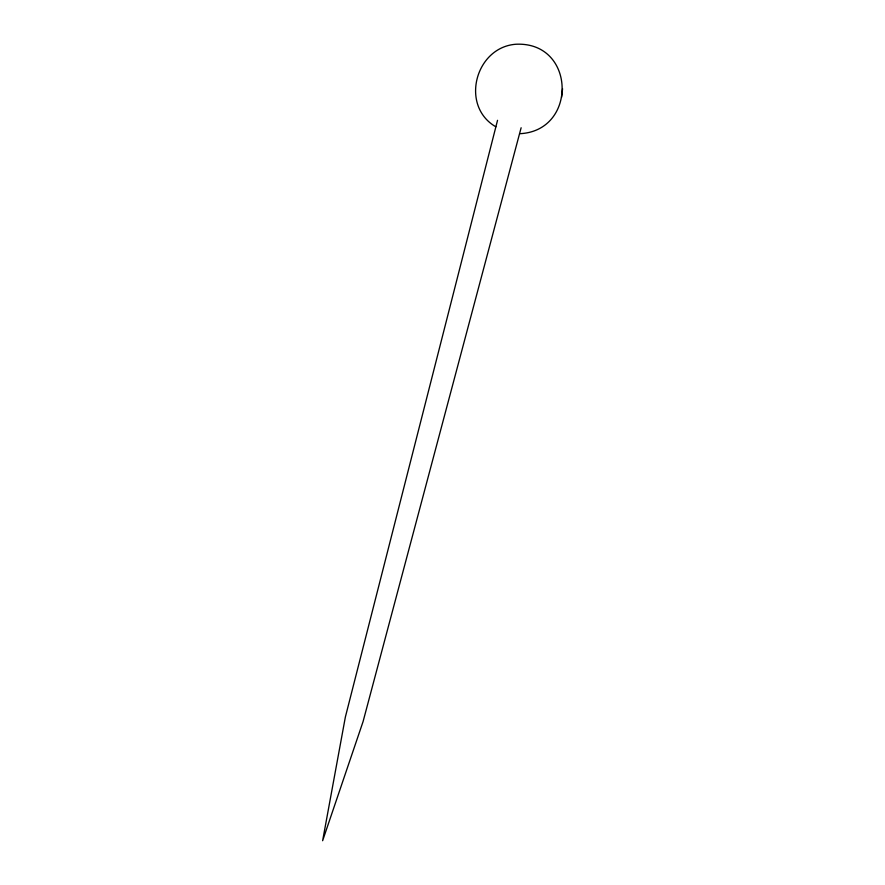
<?xml version="1.0" encoding="UTF-8"?>
<svg xmlns="http://www.w3.org/2000/svg" width="885" height="885" viewBox="0 0 885 885"><rect width="100%" height="100%" fill="white"/><g stroke="black" fill="none" stroke-linecap="round" stroke-linejoin="round"><path stroke-width="1.33" d="M519.583 133.701C577.794 131.234 576.035 41.307 515.822 44.25C475.223 47.325 459.791 106.045 495.854 126.798M561.577 97.339L562.572 88.721M521.132 127.761L363.071 721.596L322.627 840.717L345.36 717.06L497.536 120.316"/></g></svg>
